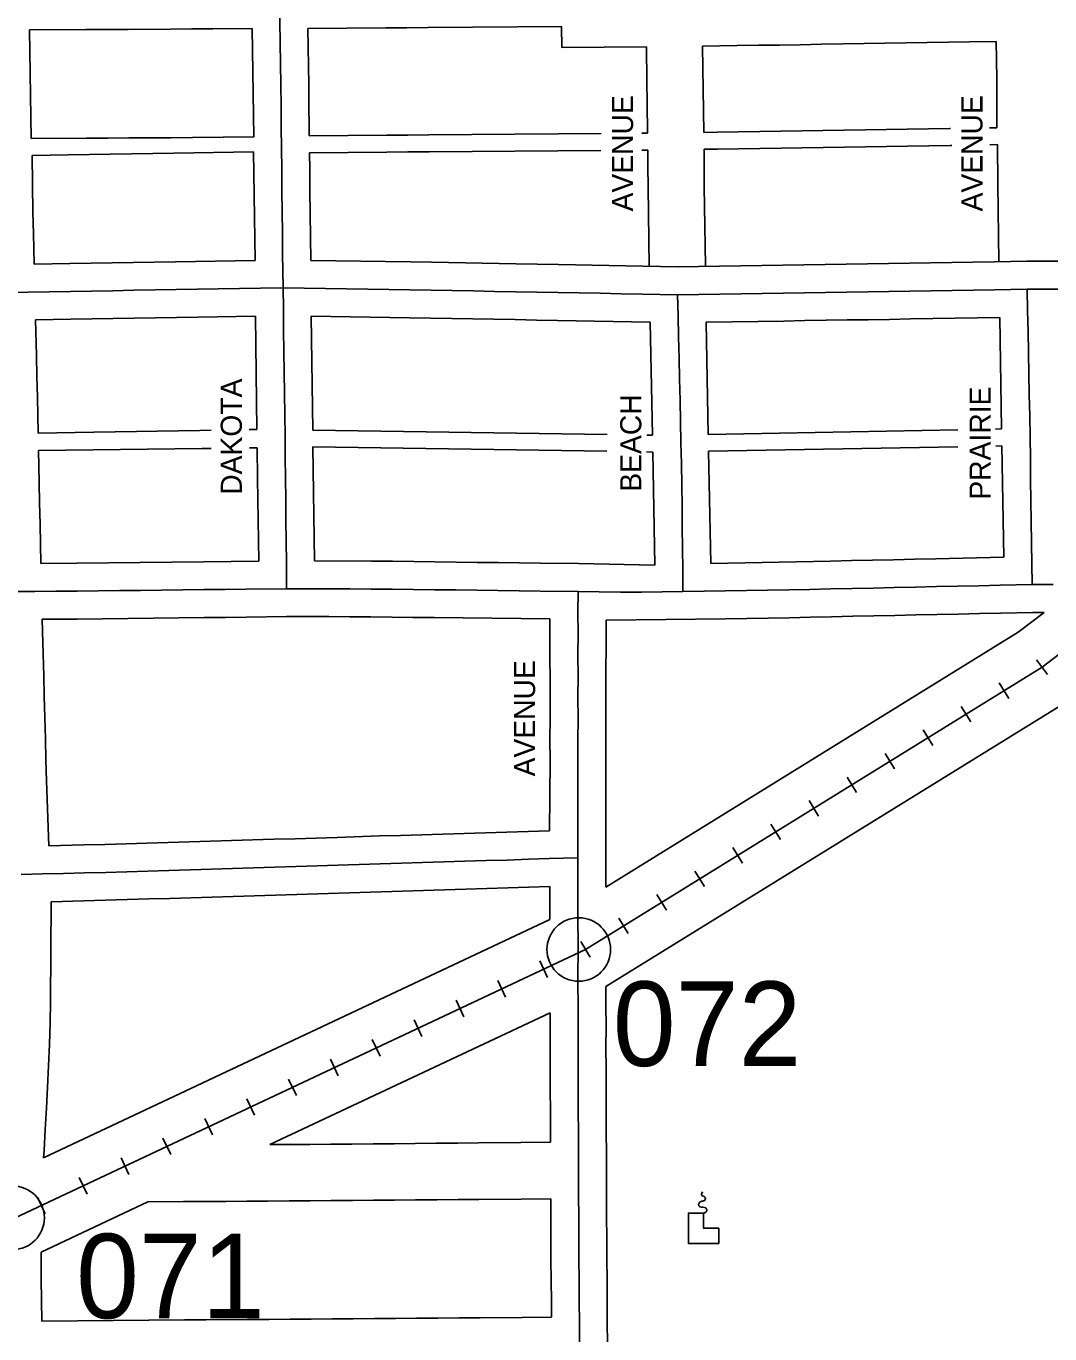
# Model space of a CAD drawing. Extents: x 1958108 to 2320935, y 15676069 to 16284877.
# Drawn here: x 2246109 to 2247320, y 15927970 to 15929517 of the extents above; entities that cross this region are included whole.
import ezdxf

# ---------------------------------------------------------------- set-up
doc = ezdxf.new("R2010")
doc.units = 0
for name, color, linetype in [('L10', 7, 'Continuous'), ('L11', 7, 'Continuous'), ('L18', 7, 'Continuous'), ('L24', 7, 'Continuous'), ('L3', 7, 'Continuous'), ('L58', 7, 'Continuous')]:
    doc.layers.add(name, color=color, linetype=linetype)

msp = doc.modelspace()

# ---------------------------------------------------------------- linework, layer by layer
at = {"layer": 'L11'}
for p, q in [((2247317.5, 15928750.3), (2247304.4, 15928767.4)), ((2247271.7, 15928721.8), (2247260.3, 15928740.2)), ((2247226.7, 15928694), (2247215.3, 15928712.4)), ((2247181.7, 15928666.2), (2247170.3, 15928684.6)), ((2247136.6, 15928638.4), (2247125.3, 15928656.7)), ((2247091.6, 15928610.5), (2247080.3, 15928628.9)), ((2247046.6, 15928582.7), (2247035.3, 15928601.1)), ((2247001.6, 15928554.9), (2246990.3, 15928573.2)), ((2246956.6, 15928527.1), (2246945.3, 15928545.4)), ((2246911.6, 15928499.2), (2246900.3, 15928517.6)), ((2246866.6, 15928471.4), (2246855.3, 15928489.8)), ((2246821.6, 15928443.6), (2246810.3, 15928461.9)), ((2246776.6, 15928415.7), (2246765.3, 15928434.1)), ((2246726, 15928391.8), (2246716.8, 15928411.4)), ((2246676.5, 15928368.6), (2246667.3, 15928388.1)), ((2246627, 15928345.2), (2246617.8, 15928364.8)), ((2246577.5, 15928321.9), (2246568.3, 15928341.5)), ((2246528, 15928298.6), (2246518.8, 15928318.2)), ((2246478.5, 15928275.3), (2246469.3, 15928294.9)), ((2246429, 15928252), (2246419.8, 15928271.6)), ((2246379.5, 15928228.7), (2246370.2, 15928248.3)), ((2246329.9, 15928205.4), (2246320.7, 15928225)), ((2246280.4, 15928182.1), (2246271.2, 15928201.7)), ((2246230.9, 15928158.8), (2246221.7, 15928178.4)), ((2246181.4, 15928135.5), (2246172.2, 15928155.1)), ((2246131.9, 15928112.2), (2246122.7, 15928131.8))]:
    msp.add_line(p, q, dxfattribs=at)
for points in [[(2239718.1, 15925981.2), (2239719.3, 15925983.9), (2239902.7, 15926267.2), (2240111, 15926425.5), (2240427.7, 15926525.5), (2242489.9, 15926857.3), (2243621.5, 15927138.3), (2244506.6, 15927437.2), (2245434.1, 15927795.8), (2246770.9, 15928424.9), (2247311, 15928758.9), (2247769.3, 15929108.9), (2248258.9, 15929688.2)], [(2245434.1, 15927795.8), (2246770.9, 15928424.9), (2247311, 15928758.9), (2247769.3, 15929108.9), (2248258.9, 15929688.2)]]:
    msp.add_lwpolyline(points, dxfattribs=at)
at = {"layer": 'L18'}
for p, q in [((2246448.3, 15929039.4), (2246796.5, 15929034.2)), ((2246916.1, 15929034.2), (2247211.2, 15929039.7)), ((2247255.7, 15929040.5), (2247263.1, 15929040.7)), ((2246843.3, 15929033.5), (2246850.1, 15929033.4)), ((2246448.6, 15929019.4), (2246796.2, 15929014.2)), ((2246843, 15929013.5), (2246850.5, 15929013.4)), ((2246916.5, 15929014.2), (2247211.2, 15929019.7)), ((2247256.1, 15929020.5), (2247263.4, 15929020.7))]:
    msp.add_line(p, q, dxfattribs=at)
for points in [[(2246113.4, 15929512.7), (2246180.1, 15929513.1), (2246205.1, 15929513.2), (2246230.2, 15929513.4), (2246280.2, 15929513.7), (2246305.2, 15929513.9), (2246330.2, 15929514.1), (2246376.7, 15929514.4)], [(2246113.4, 15929512.7), (2246115.2, 15929384.2)], [(2246376.7, 15929514.4), (2246378.5, 15929386.1)], [(2246442.7, 15929514.5), (2246534.8, 15929515.2), (2246559.8, 15929515.4), (2246584.8, 15929515.6), (2246742.7, 15929516.8)], [(2246442.7, 15929514.5), (2246443.7, 15929448), (2246443.8, 15929423), (2246444.1, 15929398.1), (2246444.3, 15929387.5)], [(2246742.7, 15929516.8), (2246743.1, 15929491.8)], [(2246743.1, 15929491.8), (2246843.1, 15929492.6)], [(2246843.1, 15929492.6), (2246843.6, 15929451.6), (2246843.8, 15929426.6), (2246844.3, 15929390.6)], [(2246909.5, 15929493.5), (2246950, 15929494.2), (2246975.4, 15929494.6), (2247000.4, 15929494.9), (2247025, 15929495.3), (2247050, 15929495.8), (2247075.5, 15929496.2), (2247100.4, 15929496.5), (2247125, 15929496.9), (2247149.8, 15929497.3), (2247200.2, 15929498.2), (2247225.2, 15929498.5), (2247256.7, 15929499.1)], [(2246909.5, 15929493.5), (2246910.9, 15929391.5)], [(2247256.7, 15929499.1), (2247257.3, 15929455.3), (2247257.6, 15929397.1)], [(2246910.9, 15929391.5), (2246926.9, 15929391.8), (2246951.7, 15929392.2), (2246977, 15929392.6), (2247002, 15929392.9), (2247026.7, 15929393.3), (2247051.7, 15929393.8), (2247077, 15929394.2), (2247102, 15929394.5), (2247126.7, 15929395), (2247151.5, 15929395.4), (2247201.8, 15929396.2), (2247202.7, 15929396.2)], [(2247248.9, 15929396.9), (2247257.6, 15929397.1)], [(2246115.2, 15929384.2), (2246180.8, 15929384.6), (2246205.8, 15929384.7), (2246231, 15929384.9), (2246281, 15929385.2), (2246306.3, 15929385.4), (2246378.5, 15929386.1)], [(2246444.3, 15929387.5), (2246535.8, 15929388.2), (2246560.8, 15929388.4), (2246585.7, 15929388.6), (2246789.6, 15929390.2)], [(2246837.5, 15929390.6), (2246844.2, 15929390.6)], [(2246116.5, 15929364.2), (2246159, 15929364.9), (2246184.1, 15929365.3), (2246208.9, 15929365.7), (2246233.9, 15929366.2), (2246259.1, 15929366.6), (2246284.1, 15929367), (2246378.3, 15929368.6)], [(2246116.5, 15929364.2), (2246117.4, 15929296.9), (2246118, 15929272.1), (2246118.9, 15929235.7)], [(2246378.3, 15929368.6), (2246380.1, 15929240.1)], [(2246444.5, 15929367.5), (2246536, 15929368.2), (2246561, 15929368.4), (2246585.9, 15929368.6), (2246789.2, 15929370.2)], [(2246444.5, 15929367.5), (2246444.8, 15929347.9), (2246444.9, 15929323), (2246446.1, 15929240.1)], [(2246837.7, 15929370.6), (2246844.5, 15929370.6)], [(2246844.5, 15929370.6), (2246844.8, 15929351.6), (2246844.9, 15929326.6), (2246846.2, 15929233.1)], [(2246911.2, 15929371.5), (2246927.2, 15929371.8), (2246952, 15929372.2), (2246977.3, 15929372.6), (2247002.3, 15929373), (2247027, 15929373.3), (2247052.1, 15929373.8), (2247077.3, 15929374.2), (2247102.3, 15929374.5), (2247127, 15929375), (2247151.8, 15929375.4), (2247202.1, 15929376.2), (2247204.4, 15929376.2)], [(2246911.2, 15929371.5), (2246911.4, 15929327.2), (2246912.7, 15929234)], [(2247249.3, 15929376.9), (2247258.4, 15929377.1)], [(2247258.4, 15929377.1), (2247258.6, 15929330.4), (2247259.9, 15929238.9)], [(2246118.9, 15929235.7), (2246161.2, 15929236.4), (2246186.2, 15929236.8), (2246211.1, 15929237.2), (2246236.2, 15929237.7), (2246261.2, 15929238.1), (2246286.2, 15929238.5), (2246380.1, 15929240.1)], [(2246446.1, 15929240.1), (2246563.9, 15929238.2), (2246588.9, 15929237.8), (2246688.9, 15929235.9), (2246713.9, 15929235.5), (2246738.9, 15929235.1), (2246838.9, 15929233.2), (2246880.4, 15929232.5)], [(2247293.4, 15929239), (2247318.4, 15929239.1), (2247343.4, 15929239.1), (2247368.3, 15929239.2), (2247418.1, 15929239.8), (2247468.1, 15929240.5), (2247493.1, 15929240.9), (2247518.1, 15929241.3), (2247543.1, 15929241.6), (2247568.1, 15929242.1), (2247593.1, 15929242.4), (2247617.9, 15929242.8), (2247642.9, 15929243.2), (2247725.9, 15929244.4)], [(2246879.4, 15929232.5), (2246904.4, 15929232.8), (2246929.3, 15929233.2), (2246954.3, 15929233.6), (2246979.4, 15929234), (2247004.4, 15929234.3), (2247029.3, 15929234.8), (2247054.4, 15929235.2), (2247079.4, 15929235.6), (2247104.4, 15929235.9), (2247129.4, 15929236.3), (2247154.1, 15929236.8), (2247204.2, 15929237.6), (2247229.2, 15929238), (2247254.2, 15929238.4), (2247293, 15929239)], [(2246120.3, 15929169.7), (2246162.3, 15929170.4), (2246187.3, 15929170.8), (2246212.3, 15929171.2), (2246237.3, 15929171.7), (2246262.3, 15929172.1), (2246287.3, 15929172.5), (2246312.3, 15929173), (2246380.6, 15929174.1)], [(2246120.3, 15929169.7), (2246121.7, 15929128), (2246122.1, 15929102.9), (2246122.7, 15929078.1), (2246123.7, 15929035.7)], [(2246380.6, 15929174.1), (2246381.5, 15929107.1), (2246382.4, 15929040.1)], [(2246446.6, 15929174.1), (2246562.8, 15929172.2), (2246662.7, 15929170.4), (2246687.7, 15929170), (2246712.8, 15929169.5), (2246737.8, 15929169.1), (2246847.6, 15929167.1)], [(2246446.6, 15929174.1), (2246448.3, 15929039.4)], [(2246847.6, 15929167.1), (2246850.1, 15929033.4)], [(2246913.6, 15929167.1), (2247005.4, 15929168.3), (2247030.4, 15929168.8), (2247055.5, 15929169.2), (2247080.4, 15929169.6), (2247105.4, 15929169.9), (2247130.5, 15929170.3), (2247155.2, 15929170.8), (2247260.8, 15929172.5)], [(2246913.6, 15929167.1), (2246916.1, 15929034.2)], [(2247260.8, 15929172.5), (2247263.1, 15929040.7)], [(2246123.7, 15929035.7), (2246189.5, 15929036.8), (2246214.7, 15929037.3), (2246239.7, 15929037.7), (2246264.5, 15929038.1), (2246289.5, 15929038.6), (2246314.6, 15929039), (2246328.2, 15929039.2)], [(2246373.2, 15929040), (2246382.4, 15929040.1)], [(2246123.9, 15929015.3), (2246317.7, 15929017.6), (2246328.2, 15929017.7)], [(2246123.9, 15929015.3), (2246124.8, 15928977.9), (2246125.2, 15928952.9), (2246125.8, 15928928), (2246126.9, 15928881.5)], [(2246373.6, 15929018.2), (2246382.5, 15929018.3)], [(2246382.5, 15929018.3), (2246383, 15928982.2), (2246384.4, 15928884.3)], [(2246448.6, 15929019.4), (2246450.4, 15928884.7)], [(2246850.5, 15929013.4), (2246853, 15928879.7)], [(2246916.5, 15929014.2), (2246919, 15928881.3)], [(2247263.4, 15929020.7), (2247265.7, 15928888.8)], [(2246126.9, 15928881.5), (2246169.2, 15928881.8), (2246319.2, 15928883.6), (2246384.4, 15928884.3)], [(2246450.4, 15928884.7), (2246517.7, 15928884.3), (2246542.8, 15928884.1), (2246567.9, 15928883.8), (2246592.8, 15928883.5), (2246617.8, 15928883.2), (2246642.8, 15928882.8), (2246667.8, 15928882.6), (2246692.9, 15928882.2), (2246717.9, 15928881.9), (2246762.6, 15928881.4)], [(2246919, 15928881.3), (2247060.6, 15928884.4), (2247085.6, 15928885), (2247110.4, 15928885.5), (2247135.4, 15928886), (2247160.4, 15928886.6), (2247185.4, 15928887.1), (2247265.7, 15928888.8)], [(2246762.8, 15928881.4), (2246853, 15928879.7)], [(2246794.8, 15928498.5), (2247282.6, 15928800.1), (2247313.5, 15928823.7)], [(2246795.1, 15928381), (2247339.4, 15928717.6), (2247480.8, 15928825.6)], [(2246795.5, 15928814.3), (2246936.7, 15928816), (2246961.8, 15928816.4), (2246986.9, 15928816.9), (2247012, 15928817.4), (2247037, 15928817.9), (2247062, 15928818.4), (2247087, 15928819), (2247111.8, 15928819.5), (2247136.8, 15928820.1), (2247161.8, 15928820.6), (2247186.8, 15928821.1), (2247211.8, 15928821.7), (2247236.8, 15928822.2), (2247261.9, 15928822.7), (2247299.9, 15928823.5)], [(2247299.6, 15928823.5), (2247313.5, 15928823.7)], [(2246128.2, 15928815.5), (2246169.9, 15928815.8), (2246320, 15928817.6), (2246345, 15928817.8), (2246370, 15928818.1), (2246417.8, 15928818.7)], [(2246128.2, 15928815.5), (2246129.6, 15928774.2), (2246130.2, 15928749.1), (2246130.8, 15928724.3), (2246131.6, 15928699.2), (2246132.2, 15928674.1), (2246132.8, 15928649.1), (2246133.4, 15928624.3), (2246136.1, 15928547.5)], [(2246417.3, 15928818.7), (2246442.4, 15928818.6), (2246467.4, 15928818.6), (2246492.3, 15928818.5), (2246517.2, 15928818.3), (2246542.1, 15928818.1), (2246567, 15928817.8), (2246592, 15928817.5), (2246728.6, 15928815.9)], [(2246728.6, 15928815.9), (2246729.1, 15928698.4), (2246728.9, 15928673.4), (2246729, 15928648.4), (2246728.5, 15928565.4)], [(2246795.5, 15928814.3), (2246795, 15928723.3), (2246795.1, 15928698.3), (2246794.9, 15928673.3), (2246795, 15928648.3), (2246794.9, 15928623.3), (2246795, 15928598.3), (2246794.8, 15928573.3), (2246794.9, 15928533.4)], [(2246136.1, 15928547.5), (2246177.7, 15928548.5), (2246202.6, 15928549.1), (2246227.6, 15928549.8), (2246252.3, 15928550.5), (2246302.3, 15928552.1), (2246327.4, 15928552.9), (2246352.4, 15928553.6), (2246402.4, 15928555.2), (2246427.4, 15928555.9), (2246452.4, 15928556.7), (2246477.2, 15928557.5), (2246527.2, 15928559.1), (2246552.3, 15928559.8), (2246577.2, 15928560.6), (2246602.3, 15928561.4), (2246627.3, 15928562.2), (2246728.5, 15928565.4)], [(2246794.9, 15928533.1), (2246794.8, 15928508.3), (2246794.8, 15928498.5)], [(2246138.8, 15928481.1), (2246254.3, 15928484.6), (2246279.4, 15928485.3), (2246329.4, 15928486.9), (2246354.4, 15928487.7), (2246404.4, 15928489.2), (2246429.4, 15928489.9), (2246454.5, 15928490.7), (2246479.3, 15928491.5), (2246529.2, 15928493.1), (2246554.3, 15928493.8), (2246579.3, 15928494.6), (2246604.3, 15928495.4), (2246629.4, 15928496.2), (2246728.6, 15928499.3)], [(2246728.6, 15928499.3), (2246728.7, 15928460.3)], [(2246138.8, 15928481.1), (2246138.1, 15928363.4), (2246137.6, 15928338.1), (2246137, 15928312.6), (2246135.8, 15928287.2), (2246134.7, 15928262.1), (2246133.3, 15928237), (2246131.9, 15928212), (2246130.5, 15928187), (2246130, 15928178.5)], [(2246130, 15928178.5), (2246728.7, 15928460.3)], [(2246795.1, 15928381), (2246795.1, 15928358.9), (2246795.2, 15928333.7), (2246795.1, 15928308.7), (2246795.2, 15928283.9), (2246795.3, 15928258.9), (2246795.4, 15928233.9), (2246795.5, 15928208.9), (2246795.6, 15928183.8), (2246795.7, 15928158.8), (2246795.8, 15928133.8), (2246795.9, 15928108.8), (2246796, 15928083.8), (2246796.1, 15928059), (2246796.5, 15928034), (2246796.6, 15928008.8), (2246796.7, 15927983.8), (2246796.8, 15927958.8), (2246796.9, 15927933.8), (2246797, 15927909), (2246797.3, 15927884), (2246797.4, 15927858.8), (2246797.5, 15927833.8), (2246797.7, 15927795.8)], [(2246397.7, 15928194), (2246729.2, 15928350)], [(2246729.2, 15928350), (2246729.2, 15928333.8), (2246729.1, 15928308.8), (2246729.2, 15928283.6), (2246729.3, 15928258.6), (2246729.4, 15928233.6), (2246729.5, 15928208.6), (2246729.5, 15928196.7)], [(2246397.7, 15928194), (2246420.2, 15928194.2), (2246444.7, 15928194.3), (2246469.7, 15928194.6), (2246494.7, 15928194.7), (2246519.7, 15928194.9), (2246544.7, 15928195.1), (2246569.3, 15928195.3), (2246594.8, 15928195.6), (2246619.8, 15928195.7), (2246644.3, 15928195.9), (2246694.4, 15928196.4), (2246729.6, 15928196.7)], [(2246127.3, 15928066.7), (2246253.4, 15928126.1)], [(2246253.4, 15928126.1), (2246295.4, 15928126.5), (2246320.8, 15928126.7), (2246345.5, 15928126.8), (2246370.2, 15928127), (2246395.2, 15928127.2), (2246420.6, 15928127.4), (2246445.2, 15928127.5), (2246470.2, 15928127.8), (2246495.2, 15928127.9), (2246520.2, 15928128.2), (2246545.2, 15928128.3), (2246569.9, 15928128.6), (2246595.3, 15928128.8), (2246620.3, 15928128.9), (2246644.9, 15928129.2), (2246694.9, 15928129.6), (2246729.8, 15928129.9)], [(2246729.8, 15928129.9), (2246730, 15928083.6), (2246730.1, 15928058.4), (2246730.5, 15928033.4), (2246730.6, 15928008.6), (2246730.6, 15927989.9)], [(2246127.2, 15928066.7), (2246127.2, 15928059.4), (2246127.3, 15928034.8), (2246127.7, 15928009.9), (2246128, 15927985)], [(2246128, 15927985), (2246296.5, 15927986.5), (2246321.7, 15927986.7), (2246371.3, 15927987), (2246396.3, 15927987.2), (2246421.5, 15927987.4), (2246446.3, 15927987.5), (2246471.3, 15927987.8), (2246496.3, 15927987.9), (2246521.3, 15927988.2), (2246546.4, 15927988.3), (2246571.1, 15927988.6), (2246596.4, 15927988.8), (2246621.4, 15927988.9), (2246646.2, 15927989.2), (2246696.2, 15927989.6), (2246730.6, 15927989.9)]]:
    msp.add_lwpolyline(points, dxfattribs=at)
at = {"layer": 'L24'}
msp.add_lwpolyline([(2246928.5, 15928095), (2246910.6, 15928095), (2246910.6, 15928113), (2246892.7, 15928113), (2246892.7, 15928077.1), (2246928.5, 15928077.1)], close=True, dxfattribs=at)
msp.add_spline([(2246910.6, 15928113), (2246912.6, 15928113.5), (2246914.3, 15928115.9), (2246913.2, 15928119.1), (2246909.9, 15928119.9), (2246906.7, 15928120.3), (2246905.1, 15928121.7), (2246905.2, 15928124.8), (2246908.7, 15928127.1), (2246912.2, 15928128.1), (2246912.1, 15928131.8), (2246908.4, 15928134.1), (2246908.3, 15928135.8), (2246909.4, 15928138.2)], degree=3, dxfattribs=at)
at = {"layer": 'L3'}
for points in [[(2246409.5, 15929547.7), (2246409.6, 15929522.7), (2246410, 15929497.6), (2246410.3, 15929472.7), (2246410.7, 15929447.7), (2246410.8, 15929422.7), (2246411.1, 15929397.7), (2246411.5, 15929372.7), (2246411.8, 15929347.6), (2246411.9, 15929322.7), (2246412.3, 15929297.7), (2246412.6, 15929272.7), (2246412.7, 15929247.7), (2246413.3, 15929207.7)], [(2247293.5, 15929206), (2247318.5, 15929206.1), (2247343.5, 15929206.1), (2247368.5, 15929206.2), (2247393.6, 15929206.5), (2247418.6, 15929206.8), (2247443.6, 15929207.2), (2247468.6, 15929207.5), (2247493.6, 15929207.9), (2247518.6, 15929208.3), (2247543.6, 15929208.6), (2247568.6, 15929209.1), (2247593.6, 15929209.4), (2247618.4, 15929209.8), (2247643.4, 15929210.2), (2247682.2, 15929210.7)], [(2246086.7, 15929202.2), (2246111.7, 15929202.6), (2246136.7, 15929203), (2246161.7, 15929203.4), (2246186.7, 15929203.8), (2246211.7, 15929204.2), (2246236.8, 15929204.7), (2246261.8, 15929205.1), (2246286.8, 15929205.5), (2246311.8, 15929206), (2246336.6, 15929206.4), (2246361.6, 15929206.8), (2246386.6, 15929207.2), (2246413.3, 15929207.7)], [(2246413.3, 15929207.7), (2246413.7, 15929182.6), (2246413.8, 15929157.6), (2246414.1, 15929132.6), (2246414.5, 15929107.6), (2246414.8, 15929082.6), (2246415.2, 15929057.6), (2246415.6, 15929032.6), (2246415.6, 15929007.6), (2246416, 15928982.6), (2246416.4, 15928957.6), (2246416.7, 15928932.6), (2246416.8, 15928907.6), (2246417.2, 15928882.6), (2246417.4, 15928851.7)], [(2246413.3, 15929207.7), (2246438.3, 15929207.2), (2246463.3, 15929206.8), (2246488.3, 15929206.5), (2246513.3, 15929206.1), (2246538.3, 15929205.7), (2246563.3, 15929205.2), (2246588.3, 15929204.8), (2246613.3, 15929204.3), (2246638.3, 15929203.9), (2246663.3, 15929203.4), (2246688.3, 15929203), (2246713.3, 15929202.5), (2246738.3, 15929202.1), (2246763.3, 15929201.6), (2246788.3, 15929201.2), (2246813.3, 15929200.7), (2246838.3, 15929200.2), (2246879.8, 15929199.5)], [(2246879.8, 15929199.5), (2246904.8, 15929199.8), (2246929.8, 15929200.2), (2246954.9, 15929200.6), (2246979.9, 15929201), (2247004.9, 15929201.3), (2247029.9, 15929201.8), (2247054.9, 15929202.2), (2247079.9, 15929202.6), (2247104.9, 15929202.9), (2247129.9, 15929203.3), (2247154.7, 15929203.8), (2247179.7, 15929204.2), (2247204.7, 15929204.6), (2247229.7, 15929205), (2247254.8, 15929205.4), (2247293.5, 15929206)], [(2246879.8, 15929199.5), (2246880.4, 15929174.4), (2246881, 15929149.5), (2246881.6, 15929124.5), (2246882.2, 15929099.5), (2246882.8, 15929074.5), (2246883.2, 15929049.5), (2246883.8, 15929024.5), (2246884.4, 15928999.5), (2246884.7, 15928974.5), (2246885.1, 15928949.5), (2246885.4, 15928924.5), (2246885.5, 15928899.5), (2246885.9, 15928874.5), (2246886.2, 15928848.4)], [(2247293.5, 15929206), (2247293.9, 15929181), (2247294.5, 15929156), (2247294.8, 15929131), (2247295.4, 15929106), (2247295.8, 15929081), (2247296.4, 15929056), (2247296.7, 15929031), (2247297.1, 15929006), (2247297.4, 15928981), (2247297.8, 15928956), (2247298.1, 15928931), (2247298.5, 15928906), (2247299.2, 15928856.5)], [(2246886.2, 15928848.4), (2246911.2, 15928848.7), (2246936.2, 15928849), (2246961.2, 15928849.4), (2246986.3, 15928849.9), (2247011.3, 15928850.4), (2247036.3, 15928850.9), (2247061.3, 15928851.4), (2247086.3, 15928852), (2247111.1, 15928852.5), (2247136.1, 15928853), (2247161.1, 15928853.6), (2247186.1, 15928854.1), (2247211.1, 15928854.7), (2247236.2, 15928855.1), (2247261.2, 15928855.7), (2247299.2, 15928856.5)], [(2247299.2, 15928856.5), (2247324.2, 15928856.8)], [(2246094.5, 15928848.3), (2246119.5, 15928848.4), (2246144.6, 15928848.6), (2246169.6, 15928848.8), (2246194.6, 15928849.1), (2246219.6, 15928849.4), (2246244.6, 15928849.7), (2246269.6, 15928850), (2246294.6, 15928850.3), (2246319.6, 15928850.6), (2246344.6, 15928850.8), (2246369.6, 15928851.1), (2246417.4, 15928851.7)], [(2246417.4, 15928851.7), (2246442.4, 15928851.6), (2246467.4, 15928851.6), (2246492.4, 15928851.5), (2246517.4, 15928851.3), (2246542.4, 15928851.1), (2246567.4, 15928850.8), (2246592.4, 15928850.5), (2246617.4, 15928850.2), (2246642.4, 15928849.8), (2246667.4, 15928849.6), (2246692.4, 15928849.2), (2246717.4, 15928848.9), (2246762.2, 15928848.4)], [(2246762.2, 15928848.4), (2246762, 15928823.4), (2246762.1, 15928798.4), (2246762, 15928773.4), (2246762.1, 15928748.3), (2246762, 15928723.3), (2246762.1, 15928698.3), (2246761.9, 15928673.3), (2246762, 15928648.3), (2246761.9, 15928623.3), (2246762, 15928598.3), (2246761.8, 15928573.3), (2246761.9, 15928533.3)], [(2246762.2, 15928848.4), (2246787.2, 15928847.9), (2246812.2, 15928847.5), (2246837.2, 15928847.6), (2246886.2, 15928848.4)], [(2246103.5, 15928513.7), (2246128.5, 15928514.3), (2246153.5, 15928514.9), (2246178.5, 15928515.5), (2246203.5, 15928516.1), (2246228.5, 15928516.8), (2246253.3, 15928517.5), (2246278.3, 15928518.3), (2246303.3, 15928519.1), (2246328.4, 15928519.9), (2246353.4, 15928520.6), (2246378.4, 15928521.4), (2246403.4, 15928522.2), (2246428.4, 15928522.9), (2246453.4, 15928523.7), (2246478.2, 15928524.5), (2246503.2, 15928525.3), (2246528.2, 15928526.1), (2246553.3, 15928526.8), (2246578.3, 15928527.6), (2246603.3, 15928528.4), (2246628.3, 15928529.2), (2246653.3, 15928530), (2246678.4, 15928530.7), (2246703.4, 15928531.5), (2246728.1, 15928532.3), (2246761.9, 15928533.3)], [(2246761.9, 15928533.3), (2246761.8, 15928508.3), (2246761.9, 15928483.3), (2246762, 15928458.3), (2246762.1, 15928433.3), (2246762, 15928383.8)], [(2246762, 15928383.8), (2246762.1, 15928358.8), (2246762.2, 15928333.8), (2246762.1, 15928308.8), (2246762.2, 15928283.7), (2246762.3, 15928258.7), (2246762.4, 15928233.7), (2246762.5, 15928208.7), (2246762.6, 15928183.7), (2246762.7, 15928158.7), (2246762.8, 15928133.7), (2246762.9, 15928108.7), (2246763, 15928083.7), (2246763.1, 15928058.7), (2246763.5, 15928033.7), (2246763.6, 15928008.7), (2246763.7, 15927983.7), (2246763.8, 15927958.7), (2246763.9, 15927933.7), (2246764, 15927908.7), (2246764.3, 15927883.7), (2246764.4, 15927858.7), (2246764.5, 15927833.7), (2246764.7, 15927795.7)]]:
    msp.add_lwpolyline(points, dxfattribs=at)
at = {"layer": 'L58'}
for centre in [(2246763, 15928424.8), (2246093.3, 15928107.4)]:
    msp.add_circle(centre, 37.6, dxfattribs=at)

# ---------------------------------------------------------------- texts
at = {"layer": 'L10'}
for s, p in [('AVENUE', (2246827.2, 15929298)), ('AVENUE', (2247240.5, 15929298)), ('DAKOTA', (2246364.5, 15928962.8)), ('PRAIRIE', (2247250.2, 15928957)), ('BEACH', (2246837, 15928966.4)), ('AVENUE', (2246711.4, 15928629.6))]:
    msp.add_text(s, height=25, rotation=90, dxfattribs=at).set_placement(p)
at = {"layer": 'L58'}
for s, p in [('072', (2246803.2, 15928287)), ('071', (2246168.4, 15927988.5))]:
    msp.add_text(s, height=100, dxfattribs=at).set_placement(p)

doc.saveas('drawing.dxf')
